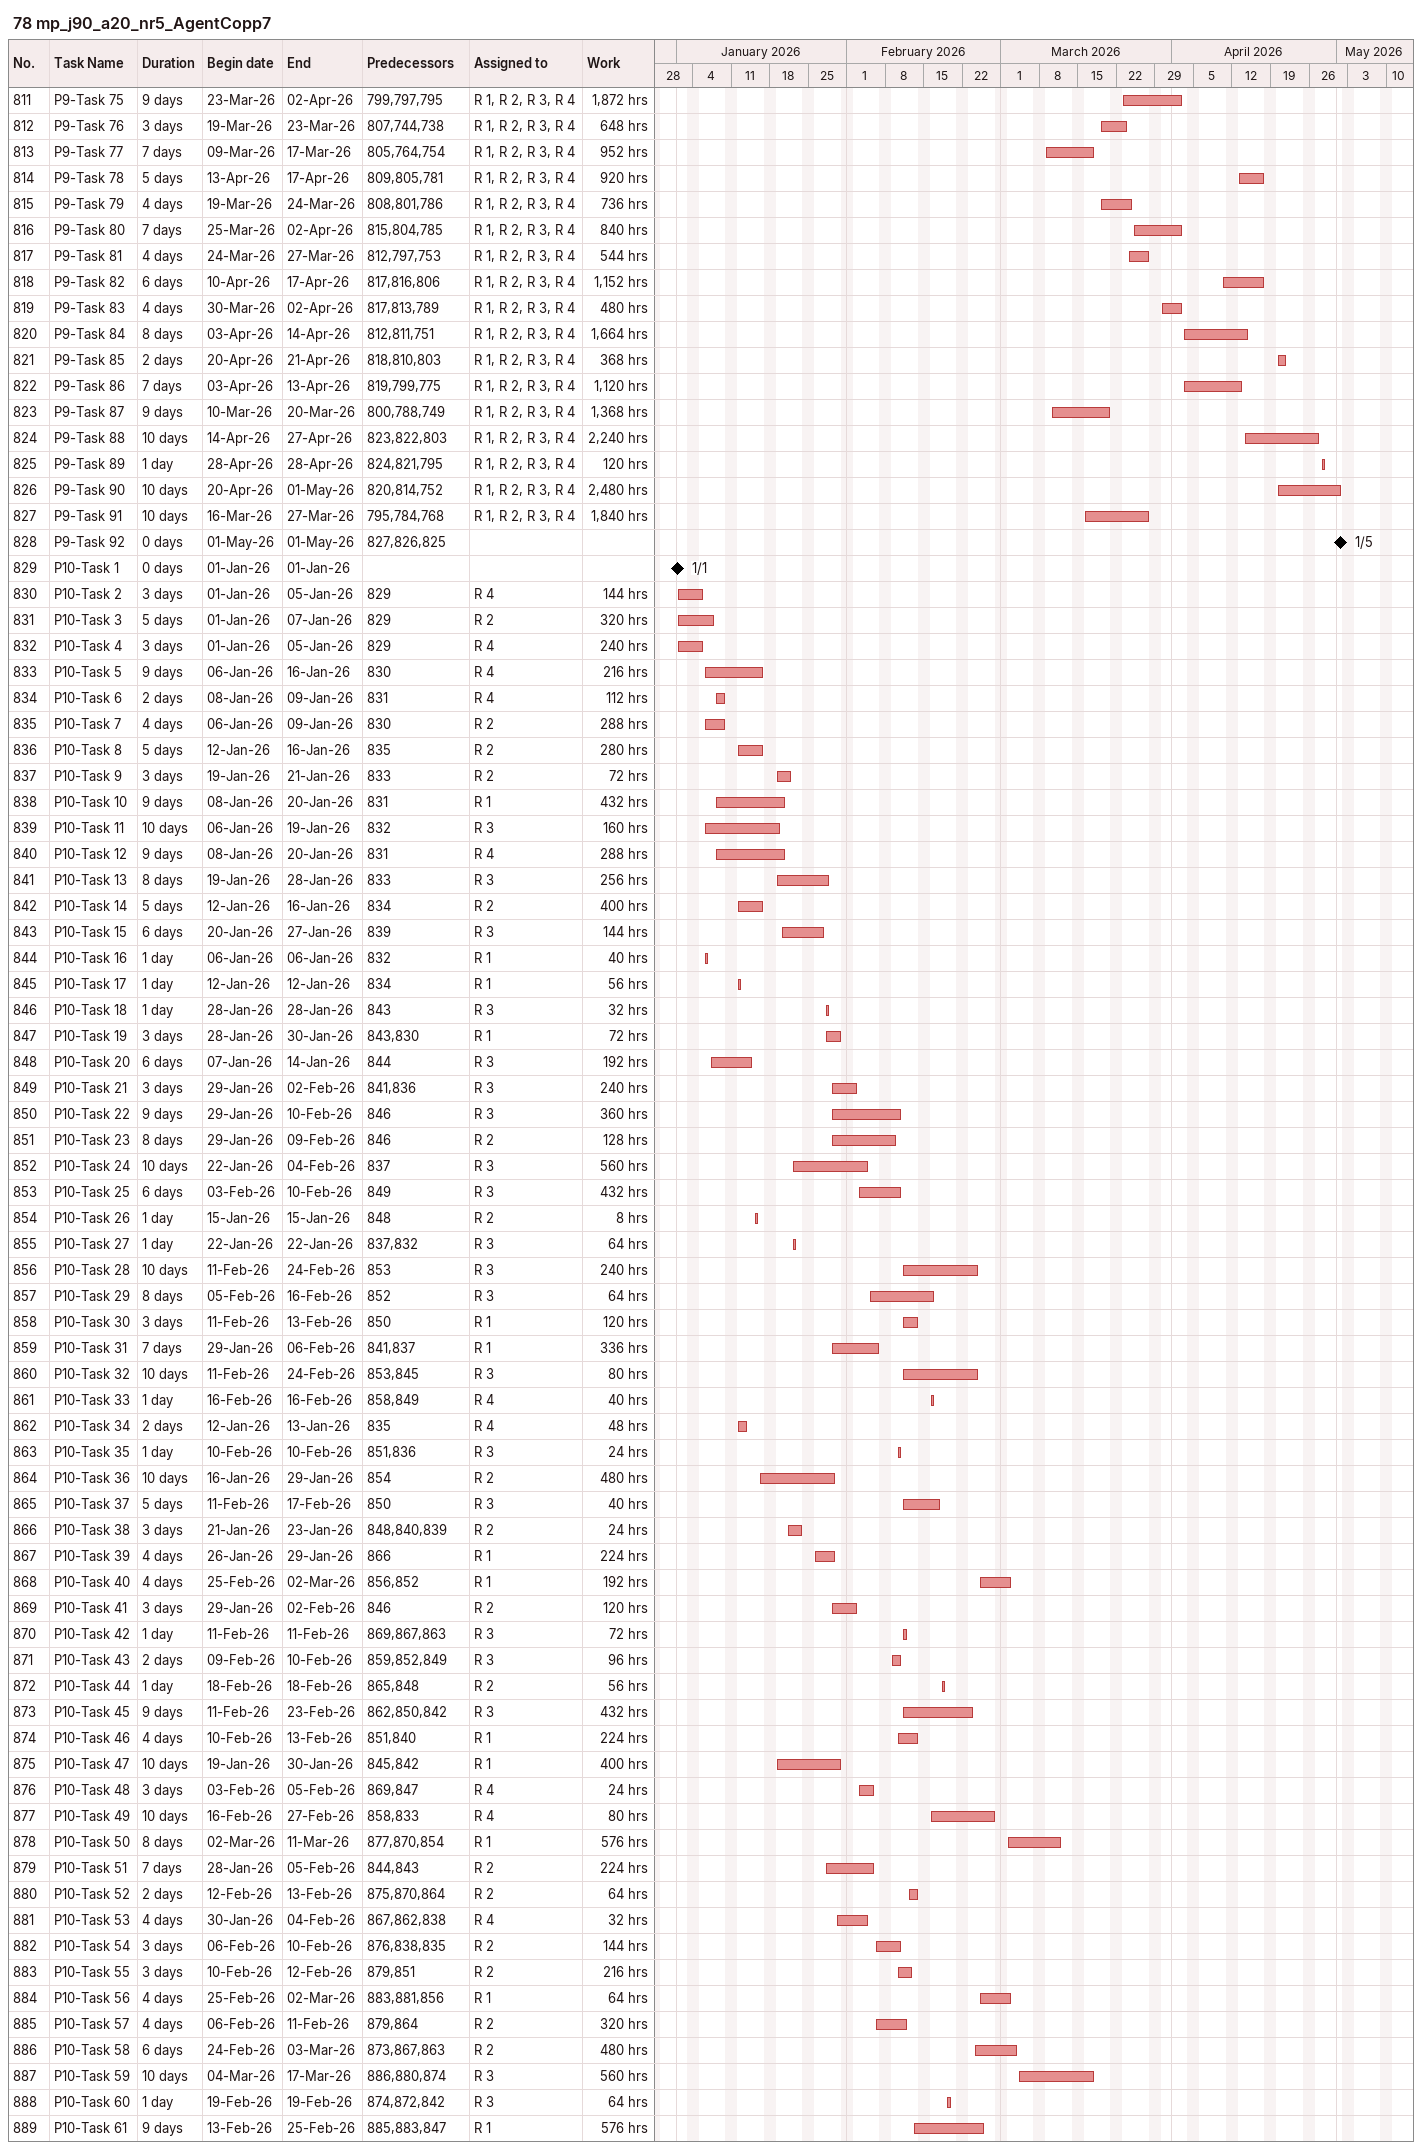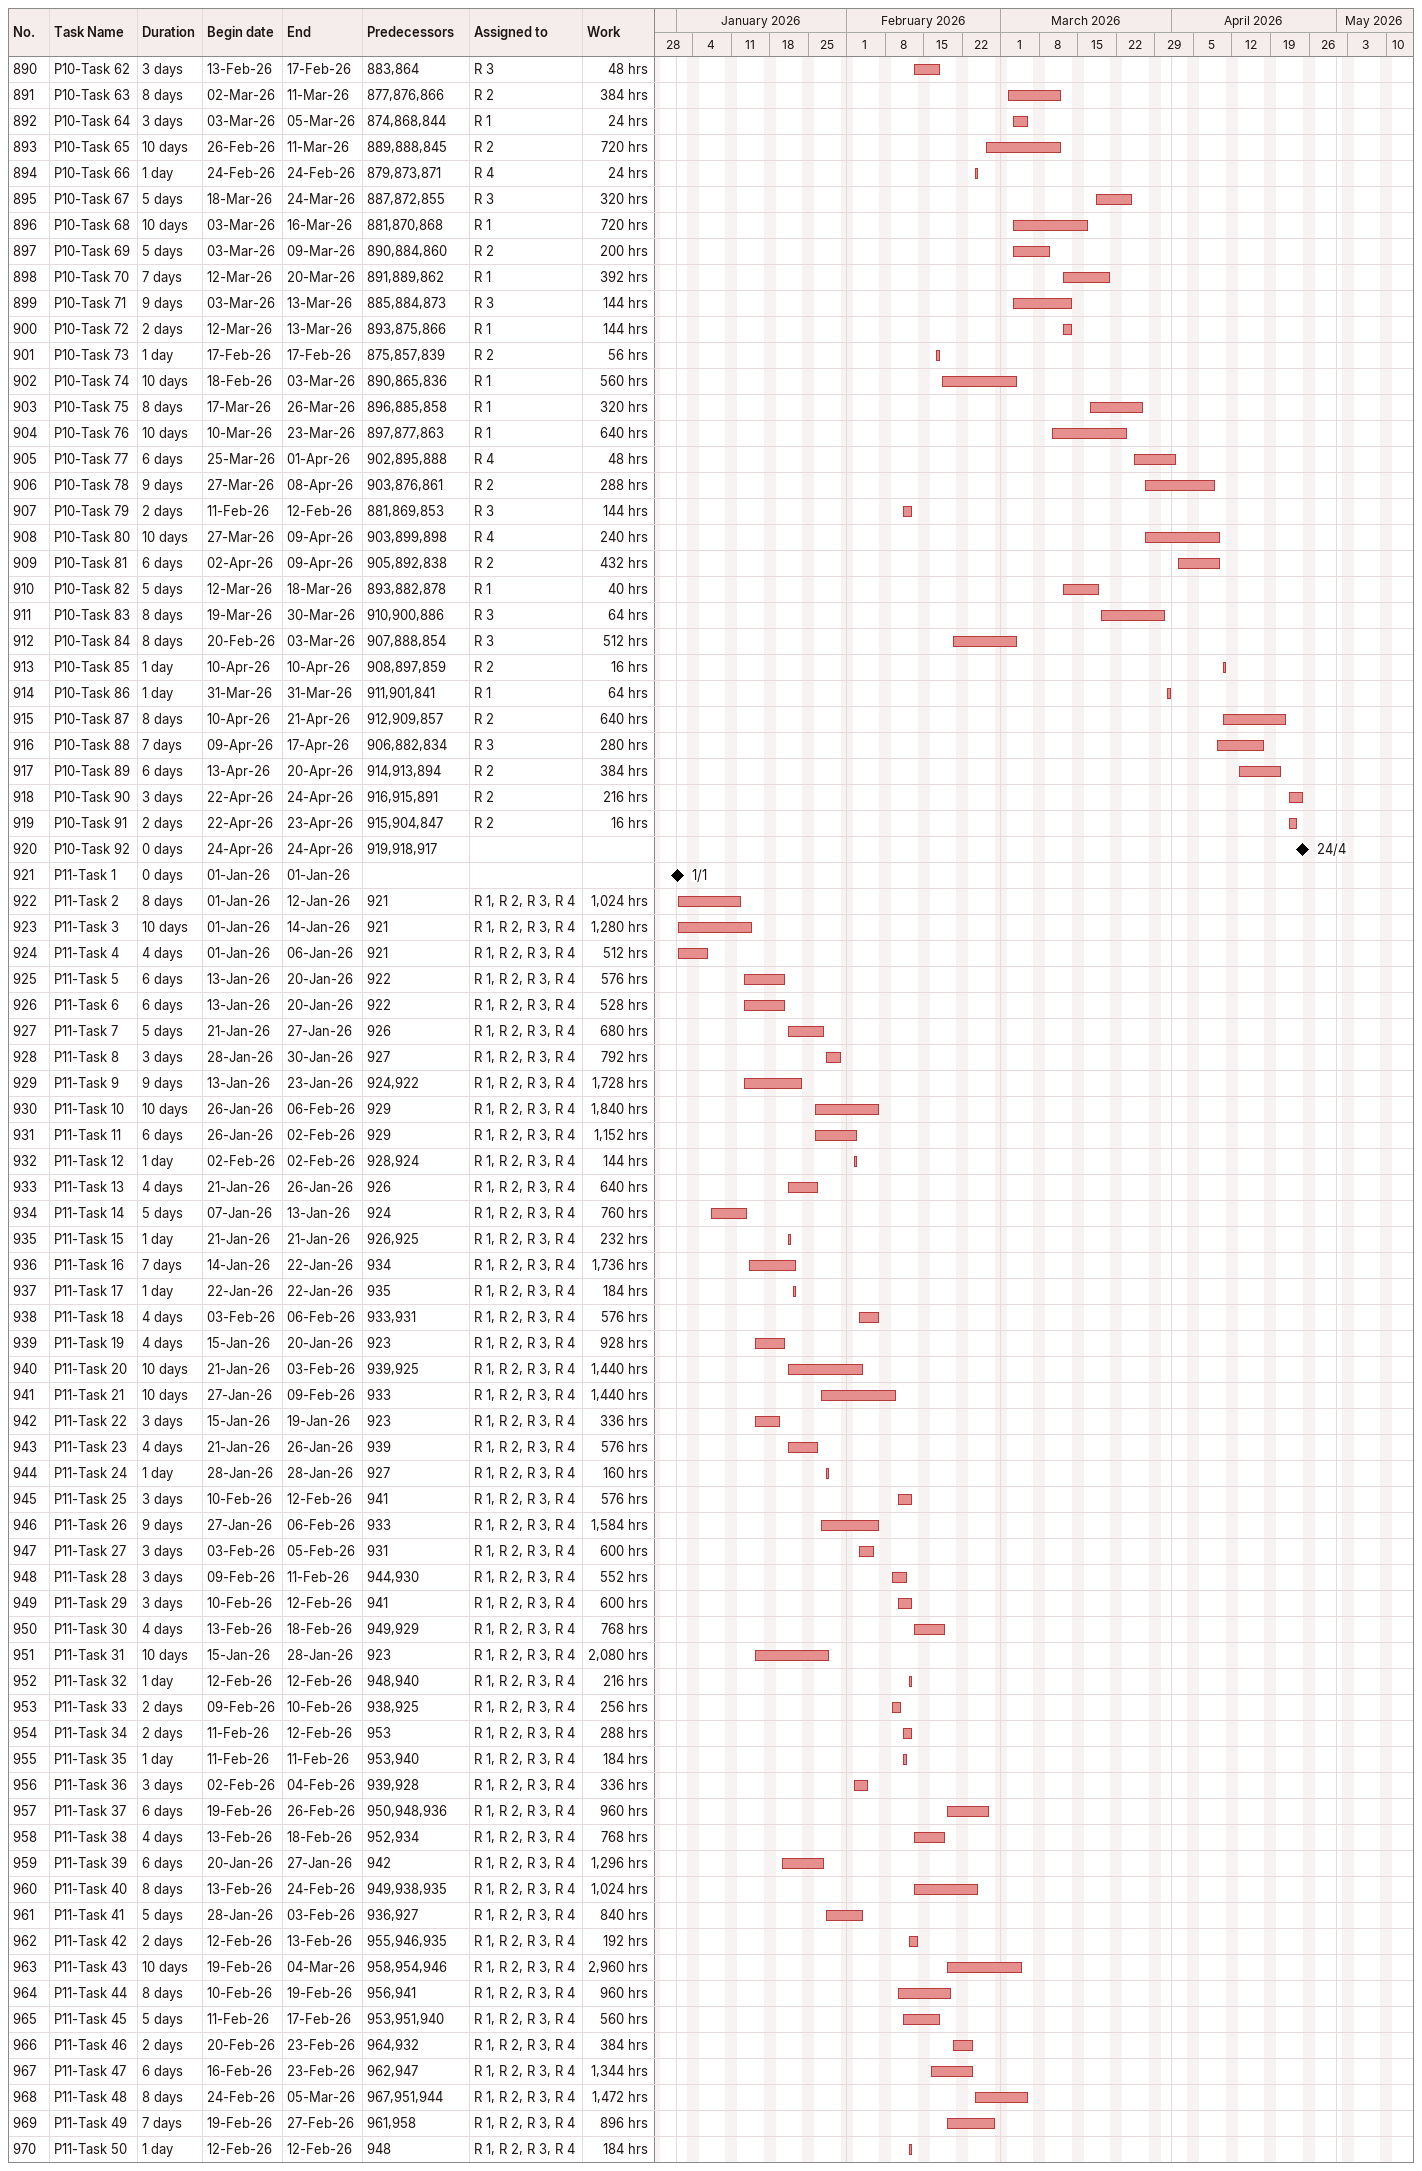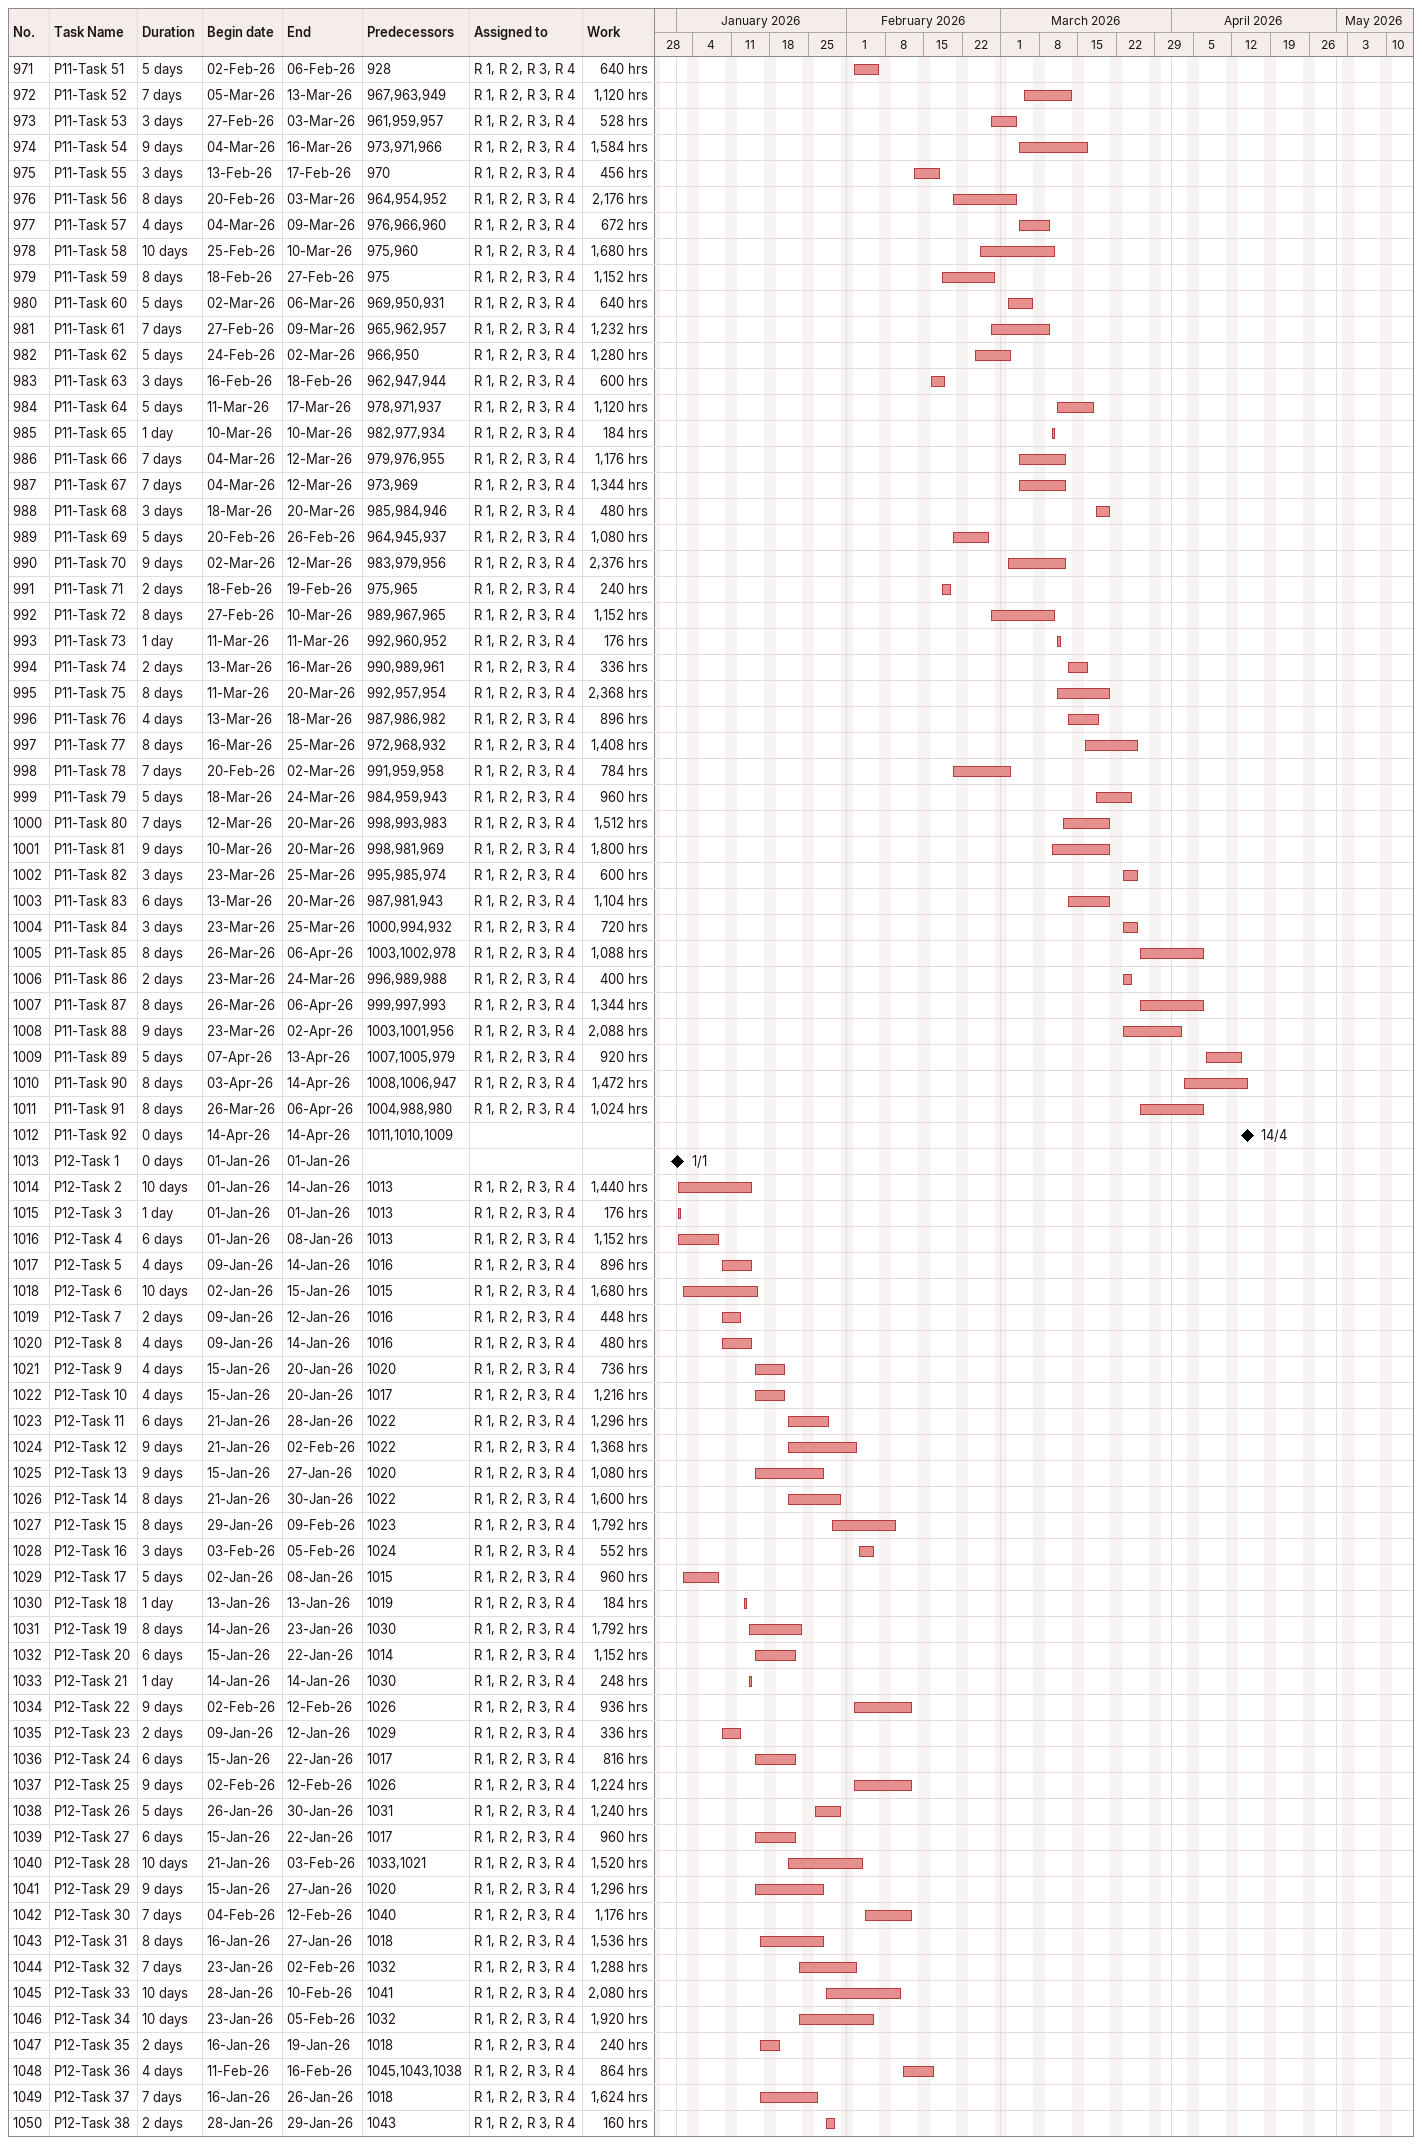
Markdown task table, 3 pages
78 mp_j90_a20_nr5_AgentCopp7

| ID | Task | Duration | Start | Finish | Predecessors | Resources | Work (h) |
|---|---|---|---|---|---|---|---|
| 811 | P9-Task 75 | 9d | 2026-03-23 | 2026-04-02 | 799, 797, 795 | R 1, R 2, R 3, R 4 | 1872 |
| 812 | P9-Task 76 | 3d | 2026-03-19 | 2026-03-23 | 807, 744, 738 | R 1, R 2, R 3, R 4 | 648 |
| 813 | P9-Task 77 | 7d | 2026-03-09 | 2026-03-17 | 805, 764, 754 | R 1, R 2, R 3, R 4 | 952 |
| 814 | P9-Task 78 | 5d | 2026-04-13 | 2026-04-17 | 809, 805, 781 | R 1, R 2, R 3, R 4 | 920 |
| 815 | P9-Task 79 | 4d | 2026-03-19 | 2026-03-24 | 808, 801, 786 | R 1, R 2, R 3, R 4 | 736 |
| 816 | P9-Task 80 | 7d | 2026-03-25 | 2026-04-02 | 815, 804, 785 | R 1, R 2, R 3, R 4 | 840 |
| 817 | P9-Task 81 | 4d | 2026-03-24 | 2026-03-27 | 812, 797, 753 | R 1, R 2, R 3, R 4 | 544 |
| 818 | P9-Task 82 | 6d | 2026-04-10 | 2026-04-17 | 817, 816, 806 | R 1, R 2, R 3, R 4 | 1152 |
| 819 | P9-Task 83 | 4d | 2026-03-30 | 2026-04-02 | 817, 813, 789 | R 1, R 2, R 3, R 4 | 480 |
| 820 | P9-Task 84 | 8d | 2026-04-03 | 2026-04-14 | 812, 811, 751 | R 1, R 2, R 3, R 4 | 1664 |
| 821 | P9-Task 85 | 2d | 2026-04-20 | 2026-04-21 | 818, 810, 803 | R 1, R 2, R 3, R 4 | 368 |
| 822 | P9-Task 86 | 7d | 2026-04-03 | 2026-04-13 | 819, 799, 775 | R 1, R 2, R 3, R 4 | 1120 |
| 823 | P9-Task 87 | 9d | 2026-03-10 | 2026-03-20 | 800, 788, 749 | R 1, R 2, R 3, R 4 | 1368 |
| 824 | P9-Task 88 | 10d | 2026-04-14 | 2026-04-27 | 823, 822, 803 | R 1, R 2, R 3, R 4 | 2240 |
| 825 | P9-Task 89 | 1d | 2026-04-28 | 2026-04-28 | 824, 821, 795 | R 1, R 2, R 3, R 4 | 120 |
| 826 | P9-Task 90 | 10d | 2026-04-20 | 2026-05-01 | 820, 814, 752 | R 1, R 2, R 3, R 4 | 2480 |
| 827 | P9-Task 91 | 10d | 2026-03-16 | 2026-03-27 | 795, 784, 768 | R 1, R 2, R 3, R 4 | 1840 |
| 828 | P9-Task 92 | 0d | 2026-05-01 | 2026-05-01 | 827, 826, 825 |  |  |
| 829 | P10-Task 1 | 0d | 2026-01-01 | 2026-01-01 |  |  |  |
| 830 | P10-Task 2 | 3d | 2026-01-01 | 2026-01-05 | 829 | R 4 | 144 |
| 831 | P10-Task 3 | 5d | 2026-01-01 | 2026-01-07 | 829 | R 2 | 320 |
| 832 | P10-Task 4 | 3d | 2026-01-01 | 2026-01-05 | 829 | R 4 | 240 |
| 833 | P10-Task 5 | 9d | 2026-01-06 | 2026-01-16 | 830 | R 4 | 216 |
| 834 | P10-Task 6 | 2d | 2026-01-08 | 2026-01-09 | 831 | R 4 | 112 |
| 835 | P10-Task 7 | 4d | 2026-01-06 | 2026-01-09 | 830 | R 2 | 288 |
| 836 | P10-Task 8 | 5d | 2026-01-12 | 2026-01-16 | 835 | R 2 | 280 |
| 837 | P10-Task 9 | 3d | 2026-01-19 | 2026-01-21 | 833 | R 2 | 72 |
| 838 | P10-Task 10 | 9d | 2026-01-08 | 2026-01-20 | 831 | R 1 | 432 |
| 839 | P10-Task 11 | 10d | 2026-01-06 | 2026-01-19 | 832 | R 3 | 160 |
| 840 | P10-Task 12 | 9d | 2026-01-08 | 2026-01-20 | 831 | R 4 | 288 |
| 841 | P10-Task 13 | 8d | 2026-01-19 | 2026-01-28 | 833 | R 3 | 256 |
| 842 | P10-Task 14 | 5d | 2026-01-12 | 2026-01-16 | 834 | R 2 | 400 |
| 843 | P10-Task 15 | 6d | 2026-01-20 | 2026-01-27 | 839 | R 3 | 144 |
| 844 | P10-Task 16 | 1d | 2026-01-06 | 2026-01-06 | 832 | R 1 | 40 |
| 845 | P10-Task 17 | 1d | 2026-01-12 | 2026-01-12 | 834 | R 1 | 56 |
| 846 | P10-Task 18 | 1d | 2026-01-28 | 2026-01-28 | 843 | R 3 | 32 |
| 847 | P10-Task 19 | 3d | 2026-01-28 | 2026-01-30 | 843, 830 | R 1 | 72 |
| 848 | P10-Task 20 | 6d | 2026-01-07 | 2026-01-14 | 844 | R 3 | 192 |
| 849 | P10-Task 21 | 3d | 2026-01-29 | 2026-02-02 | 841, 836 | R 3 | 240 |
| 850 | P10-Task 22 | 9d | 2026-01-29 | 2026-02-10 | 846 | R 3 | 360 |
| 851 | P10-Task 23 | 8d | 2026-01-29 | 2026-02-09 | 846 | R 2 | 128 |
| 852 | P10-Task 24 | 10d | 2026-01-22 | 2026-02-04 | 837 | R 3 | 560 |
| 853 | P10-Task 25 | 6d | 2026-02-03 | 2026-02-10 | 849 | R 3 | 432 |
| 854 | P10-Task 26 | 1d | 2026-01-15 | 2026-01-15 | 848 | R 2 | 8 |
| 855 | P10-Task 27 | 1d | 2026-01-22 | 2026-01-22 | 837, 832 | R 3 | 64 |
| 856 | P10-Task 28 | 10d | 2026-02-11 | 2026-02-24 | 853 | R 3 | 240 |
| 857 | P10-Task 29 | 8d | 2026-02-05 | 2026-02-16 | 852 | R 3 | 64 |
| 858 | P10-Task 30 | 3d | 2026-02-11 | 2026-02-13 | 850 | R 1 | 120 |
| 859 | P10-Task 31 | 7d | 2026-01-29 | 2026-02-06 | 841, 837 | R 1 | 336 |
| 860 | P10-Task 32 | 10d | 2026-02-11 | 2026-02-24 | 853, 845 | R 3 | 80 |
| 861 | P10-Task 33 | 1d | 2026-02-16 | 2026-02-16 | 858, 849 | R 4 | 40 |
| 862 | P10-Task 34 | 2d | 2026-01-12 | 2026-01-13 | 835 | R 4 | 48 |
| 863 | P10-Task 35 | 1d | 2026-02-10 | 2026-02-10 | 851, 836 | R 3 | 24 |
| 864 | P10-Task 36 | 10d | 2026-01-16 | 2026-01-29 | 854 | R 2 | 480 |
| 865 | P10-Task 37 | 5d | 2026-02-11 | 2026-02-17 | 850 | R 3 | 40 |
| 866 | P10-Task 38 | 3d | 2026-01-21 | 2026-01-23 | 848, 840, 839 | R 2 | 24 |
| 867 | P10-Task 39 | 4d | 2026-01-26 | 2026-01-29 | 866 | R 1 | 224 |
| 868 | P10-Task 40 | 4d | 2026-02-25 | 2026-03-02 | 856, 852 | R 1 | 192 |
| 869 | P10-Task 41 | 3d | 2026-01-29 | 2026-02-02 | 846 | R 2 | 120 |
| 870 | P10-Task 42 | 1d | 2026-02-11 | 2026-02-11 | 869, 867, 863 | R 3 | 72 |
| 871 | P10-Task 43 | 2d | 2026-02-09 | 2026-02-10 | 859, 852, 849 | R 3 | 96 |
| 872 | P10-Task 44 | 1d | 2026-02-18 | 2026-02-18 | 865, 848 | R 2 | 56 |
| 873 | P10-Task 45 | 9d | 2026-02-11 | 2026-02-23 | 862, 850, 842 | R 3 | 432 |
| 874 | P10-Task 46 | 4d | 2026-02-10 | 2026-02-13 | 851, 840 | R 1 | 224 |
| 875 | P10-Task 47 | 10d | 2026-01-19 | 2026-01-30 | 845, 842 | R 1 | 400 |
| 876 | P10-Task 48 | 3d | 2026-02-03 | 2026-02-05 | 869, 847 | R 4 | 24 |
| 877 | P10-Task 49 | 10d | 2026-02-16 | 2026-02-27 | 858, 833 | R 4 | 80 |
| 878 | P10-Task 50 | 8d | 2026-03-02 | 2026-03-11 | 877, 870, 854 | R 1 | 576 |
| 879 | P10-Task 51 | 7d | 2026-01-28 | 2026-02-05 | 844, 843 | R 2 | 224 |
| 880 | P10-Task 52 | 2d | 2026-02-12 | 2026-02-13 | 875, 870, 864 | R 2 | 64 |
| 881 | P10-Task 53 | 4d | 2026-01-30 | 2026-02-04 | 867, 862, 838 | R 4 | 32 |
| 882 | P10-Task 54 | 3d | 2026-02-06 | 2026-02-10 | 876, 838, 835 | R 2 | 144 |
| 883 | P10-Task 55 | 3d | 2026-02-10 | 2026-02-12 | 879, 851 | R 2 | 216 |
| 884 | P10-Task 56 | 4d | 2026-02-25 | 2026-03-02 | 883, 881, 856 | R 1 | 64 |
| 885 | P10-Task 57 | 4d | 2026-02-06 | 2026-02-11 | 879, 864 | R 2 | 320 |
| 886 | P10-Task 58 | 6d | 2026-02-24 | 2026-03-03 | 873, 867, 863 | R 2 | 480 |
| 887 | P10-Task 59 | 10d | 2026-03-04 | 2026-03-17 | 886, 880, 874 | R 3 | 560 |
| 888 | P10-Task 60 | 1d | 2026-02-19 | 2026-02-19 | 874, 872, 842 | R 3 | 64 |
| 889 | P10-Task 61 | 9d | 2026-02-13 | 2026-02-25 | 885, 883, 847 | R 1 | 576 |
| 890 | P10-Task 62 | 3d | 2026-02-13 | 2026-02-17 | 883, 864 | R 3 | 48 |
| 891 | P10-Task 63 | 8d | 2026-03-02 | 2026-03-11 | 877, 876, 866 | R 2 | 384 |
| 892 | P10-Task 64 | 3d | 2026-03-03 | 2026-03-05 | 874, 868, 844 | R 1 | 24 |
| 893 | P10-Task 65 | 10d | 2026-02-26 | 2026-03-11 | 889, 888, 845 | R 2 | 720 |
| 894 | P10-Task 66 | 1d | 2026-02-24 | 2026-02-24 | 879, 873, 871 | R 4 | 24 |
| 895 | P10-Task 67 | 5d | 2026-03-18 | 2026-03-24 | 887, 872, 855 | R 3 | 320 |
| 896 | P10-Task 68 | 10d | 2026-03-03 | 2026-03-16 | 881, 870, 868 | R 1 | 720 |
| 897 | P10-Task 69 | 5d | 2026-03-03 | 2026-03-09 | 890, 884, 860 | R 2 | 200 |
| 898 | P10-Task 70 | 7d | 2026-03-12 | 2026-03-20 | 891, 889, 862 | R 1 | 392 |
| 899 | P10-Task 71 | 9d | 2026-03-03 | 2026-03-13 | 885, 884, 873 | R 3 | 144 |
| 900 | P10-Task 72 | 2d | 2026-03-12 | 2026-03-13 | 893, 875, 866 | R 1 | 144 |
| 901 | P10-Task 73 | 1d | 2026-02-17 | 2026-02-17 | 875, 857, 839 | R 2 | 56 |
| 902 | P10-Task 74 | 10d | 2026-02-18 | 2026-03-03 | 890, 865, 836 | R 1 | 560 |
| 903 | P10-Task 75 | 8d | 2026-03-17 | 2026-03-26 | 896, 885, 858 | R 1 | 320 |
| 904 | P10-Task 76 | 10d | 2026-03-10 | 2026-03-23 | 897, 877, 863 | R 1 | 640 |
| 905 | P10-Task 77 | 6d | 2026-03-25 | 2026-04-01 | 902, 895, 888 | R 4 | 48 |
| 906 | P10-Task 78 | 9d | 2026-03-27 | 2026-04-08 | 903, 876, 861 | R 2 | 288 |
| 907 | P10-Task 79 | 2d | 2026-02-11 | 2026-02-12 | 881, 869, 853 | R 3 | 144 |
| 908 | P10-Task 80 | 10d | 2026-03-27 | 2026-04-09 | 903, 899, 898 | R 4 | 240 |
| 909 | P10-Task 81 | 6d | 2026-04-02 | 2026-04-09 | 905, 892, 838 | R 2 | 432 |
| 910 | P10-Task 82 | 5d | 2026-03-12 | 2026-03-18 | 893, 882, 878 | R 1 | 40 |
| 911 | P10-Task 83 | 8d | 2026-03-19 | 2026-03-30 | 910, 900, 886 | R 3 | 64 |
| 912 | P10-Task 84 | 8d | 2026-02-20 | 2026-03-03 | 907, 888, 854 | R 3 | 512 |
| 913 | P10-Task 85 | 1d | 2026-04-10 | 2026-04-10 | 908, 897, 859 | R 2 | 16 |
| 914 | P10-Task 86 | 1d | 2026-03-31 | 2026-03-31 | 911, 901, 841 | R 1 | 64 |
| 915 | P10-Task 87 | 8d | 2026-04-10 | 2026-04-21 | 912, 909, 857 | R 2 | 640 |
| 916 | P10-Task 88 | 7d | 2026-04-09 | 2026-04-17 | 906, 882, 834 | R 3 | 280 |
| 917 | P10-Task 89 | 6d | 2026-04-13 | 2026-04-20 | 914, 913, 894 | R 2 | 384 |
| 918 | P10-Task 90 | 3d | 2026-04-22 | 2026-04-24 | 916, 915, 891 | R 2 | 216 |
| 919 | P10-Task 91 | 2d | 2026-04-22 | 2026-04-23 | 915, 904, 847 | R 2 | 16 |
| 920 | P10-Task 92 | 0d | 2026-04-24 | 2026-04-24 | 919, 918, 917 |  |  |
| 921 | P11-Task 1 | 0d | 2026-01-01 | 2026-01-01 |  |  |  |
| 922 | P11-Task 2 | 8d | 2026-01-01 | 2026-01-12 | 921 | R 1, R 2, R 3, R 4 | 1024 |
| 923 | P11-Task 3 | 10d | 2026-01-01 | 2026-01-14 | 921 | R 1, R 2, R 3, R 4 | 1280 |
| 924 | P11-Task 4 | 4d | 2026-01-01 | 2026-01-06 | 921 | R 1, R 2, R 3, R 4 | 512 |
| 925 | P11-Task 5 | 6d | 2026-01-13 | 2026-01-20 | 922 | R 1, R 2, R 3, R 4 | 576 |
| 926 | P11-Task 6 | 6d | 2026-01-13 | 2026-01-20 | 922 | R 1, R 2, R 3, R 4 | 528 |
| 927 | P11-Task 7 | 5d | 2026-01-21 | 2026-01-27 | 926 | R 1, R 2, R 3, R 4 | 680 |
| 928 | P11-Task 8 | 3d | 2026-01-28 | 2026-01-30 | 927 | R 1, R 2, R 3, R 4 | 792 |
| 929 | P11-Task 9 | 9d | 2026-01-13 | 2026-01-23 | 924, 922 | R 1, R 2, R 3, R 4 | 1728 |
| 930 | P11-Task 10 | 10d | 2026-01-26 | 2026-02-06 | 929 | R 1, R 2, R 3, R 4 | 1840 |
| 931 | P11-Task 11 | 6d | 2026-01-26 | 2026-02-02 | 929 | R 1, R 2, R 3, R 4 | 1152 |
| 932 | P11-Task 12 | 1d | 2026-02-02 | 2026-02-02 | 928, 924 | R 1, R 2, R 3, R 4 | 144 |
| 933 | P11-Task 13 | 4d | 2026-01-21 | 2026-01-26 | 926 | R 1, R 2, R 3, R 4 | 640 |
| 934 | P11-Task 14 | 5d | 2026-01-07 | 2026-01-13 | 924 | R 1, R 2, R 3, R 4 | 760 |
| 935 | P11-Task 15 | 1d | 2026-01-21 | 2026-01-21 | 926, 925 | R 1, R 2, R 3, R 4 | 232 |
| 936 | P11-Task 16 | 7d | 2026-01-14 | 2026-01-22 | 934 | R 1, R 2, R 3, R 4 | 1736 |
| 937 | P11-Task 17 | 1d | 2026-01-22 | 2026-01-22 | 935 | R 1, R 2, R 3, R 4 | 184 |
| 938 | P11-Task 18 | 4d | 2026-02-03 | 2026-02-06 | 933, 931 | R 1, R 2, R 3, R 4 | 576 |
| 939 | P11-Task 19 | 4d | 2026-01-15 | 2026-01-20 | 923 | R 1, R 2, R 3, R 4 | 928 |
| 940 | P11-Task 20 | 10d | 2026-01-21 | 2026-02-03 | 939, 925 | R 1, R 2, R 3, R 4 | 1440 |
| 941 | P11-Task 21 | 10d | 2026-01-27 | 2026-02-09 | 933 | R 1, R 2, R 3, R 4 | 1440 |
| 942 | P11-Task 22 | 3d | 2026-01-15 | 2026-01-19 | 923 | R 1, R 2, R 3, R 4 | 336 |
| 943 | P11-Task 23 | 4d | 2026-01-21 | 2026-01-26 | 939 | R 1, R 2, R 3, R 4 | 576 |
| 944 | P11-Task 24 | 1d | 2026-01-28 | 2026-01-28 | 927 | R 1, R 2, R 3, R 4 | 160 |
| 945 | P11-Task 25 | 3d | 2026-02-10 | 2026-02-12 | 941 | R 1, R 2, R 3, R 4 | 576 |
| 946 | P11-Task 26 | 9d | 2026-01-27 | 2026-02-06 | 933 | R 1, R 2, R 3, R 4 | 1584 |
| 947 | P11-Task 27 | 3d | 2026-02-03 | 2026-02-05 | 931 | R 1, R 2, R 3, R 4 | 600 |
| 948 | P11-Task 28 | 3d | 2026-02-09 | 2026-02-11 | 944, 930 | R 1, R 2, R 3, R 4 | 552 |
| 949 | P11-Task 29 | 3d | 2026-02-10 | 2026-02-12 | 941 | R 1, R 2, R 3, R 4 | 600 |
| 950 | P11-Task 30 | 4d | 2026-02-13 | 2026-02-18 | 949, 929 | R 1, R 2, R 3, R 4 | 768 |
| 951 | P11-Task 31 | 10d | 2026-01-15 | 2026-01-28 | 923 | R 1, R 2, R 3, R 4 | 2080 |
| 952 | P11-Task 32 | 1d | 2026-02-12 | 2026-02-12 | 948, 940 | R 1, R 2, R 3, R 4 | 216 |
| 953 | P11-Task 33 | 2d | 2026-02-09 | 2026-02-10 | 938, 925 | R 1, R 2, R 3, R 4 | 256 |
| 954 | P11-Task 34 | 2d | 2026-02-11 | 2026-02-12 | 953 | R 1, R 2, R 3, R 4 | 288 |
| 955 | P11-Task 35 | 1d | 2026-02-11 | 2026-02-11 | 953, 940 | R 1, R 2, R 3, R 4 | 184 |
| 956 | P11-Task 36 | 3d | 2026-02-02 | 2026-02-04 | 939, 928 | R 1, R 2, R 3, R 4 | 336 |
| 957 | P11-Task 37 | 6d | 2026-02-19 | 2026-02-26 | 950, 948, 936 | R 1, R 2, R 3, R 4 | 960 |
| 958 | P11-Task 38 | 4d | 2026-02-13 | 2026-02-18 | 952, 934 | R 1, R 2, R 3, R 4 | 768 |
| 959 | P11-Task 39 | 6d | 2026-01-20 | 2026-01-27 | 942 | R 1, R 2, R 3, R 4 | 1296 |
| 960 | P11-Task 40 | 8d | 2026-02-13 | 2026-02-24 | 949, 938, 935 | R 1, R 2, R 3, R 4 | 1024 |
| 961 | P11-Task 41 | 5d | 2026-01-28 | 2026-02-03 | 936, 927 | R 1, R 2, R 3, R 4 | 840 |
| 962 | P11-Task 42 | 2d | 2026-02-12 | 2026-02-13 | 955, 946, 935 | R 1, R 2, R 3, R 4 | 192 |
| 963 | P11-Task 43 | 10d | 2026-02-19 | 2026-03-04 | 958, 954, 946 | R 1, R 2, R 3, R 4 | 2960 |
| 964 | P11-Task 44 | 8d | 2026-02-10 | 2026-02-19 | 956, 941 | R 1, R 2, R 3, R 4 | 960 |
| 965 | P11-Task 45 | 5d | 2026-02-11 | 2026-02-17 | 953, 951, 940 | R 1, R 2, R 3, R 4 | 560 |
| 966 | P11-Task 46 | 2d | 2026-02-20 | 2026-02-23 | 964, 932 | R 1, R 2, R 3, R 4 | 384 |
| 967 | P11-Task 47 | 6d | 2026-02-16 | 2026-02-23 | 962, 947 | R 1, R 2, R 3, R 4 | 1344 |
| 968 | P11-Task 48 | 8d | 2026-02-24 | 2026-03-05 | 967, 951, 944 | R 1, R 2, R 3, R 4 | 1472 |
| 969 | P11-Task 49 | 7d | 2026-02-19 | 2026-02-27 | 961, 958 | R 1, R 2, R 3, R 4 | 896 |
| 970 | P11-Task 50 | 1d | 2026-02-12 | 2026-02-12 | 948 | R 1, R 2, R 3, R 4 | 184 |
| 971 | P11-Task 51 | 5d | 2026-02-02 | 2026-02-06 | 928 | R 1, R 2, R 3, R 4 | 640 |
| 972 | P11-Task 52 | 7d | 2026-03-05 | 2026-03-13 | 967, 963, 949 | R 1, R 2, R 3, R 4 | 1120 |
| 973 | P11-Task 53 | 3d | 2026-02-27 | 2026-03-03 | 961, 959, 957 | R 1, R 2, R 3, R 4 | 528 |
| 974 | P11-Task 54 | 9d | 2026-03-04 | 2026-03-16 | 973, 971, 966 | R 1, R 2, R 3, R 4 | 1584 |
| 975 | P11-Task 55 | 3d | 2026-02-13 | 2026-02-17 | 970 | R 1, R 2, R 3, R 4 | 456 |
| 976 | P11-Task 56 | 8d | 2026-02-20 | 2026-03-03 | 964, 954, 952 | R 1, R 2, R 3, R 4 | 2176 |
| 977 | P11-Task 57 | 4d | 2026-03-04 | 2026-03-09 | 976, 966, 960 | R 1, R 2, R 3, R 4 | 672 |
| 978 | P11-Task 58 | 10d | 2026-02-25 | 2026-03-10 | 975, 960 | R 1, R 2, R 3, R 4 | 1680 |
| 979 | P11-Task 59 | 8d | 2026-02-18 | 2026-02-27 | 975 | R 1, R 2, R 3, R 4 | 1152 |
| 980 | P11-Task 60 | 5d | 2026-03-02 | 2026-03-06 | 969, 950, 931 | R 1, R 2, R 3, R 4 | 640 |
| 981 | P11-Task 61 | 7d | 2026-02-27 | 2026-03-09 | 965, 962, 957 | R 1, R 2, R 3, R 4 | 1232 |
| 982 | P11-Task 62 | 5d | 2026-02-24 | 2026-03-02 | 966, 950 | R 1, R 2, R 3, R 4 | 1280 |
| 983 | P11-Task 63 | 3d | 2026-02-16 | 2026-02-18 | 962, 947, 944 | R 1, R 2, R 3, R 4 | 600 |
| 984 | P11-Task 64 | 5d | 2026-03-11 | 2026-03-17 | 978, 971, 937 | R 1, R 2, R 3, R 4 | 1120 |
| 985 | P11-Task 65 | 1d | 2026-03-10 | 2026-03-10 | 982, 977, 934 | R 1, R 2, R 3, R 4 | 184 |
| 986 | P11-Task 66 | 7d | 2026-03-04 | 2026-03-12 | 979, 976, 955 | R 1, R 2, R 3, R 4 | 1176 |
| 987 | P11-Task 67 | 7d | 2026-03-04 | 2026-03-12 | 973, 969 | R 1, R 2, R 3, R 4 | 1344 |
| 988 | P11-Task 68 | 3d | 2026-03-18 | 2026-03-20 | 985, 984, 946 | R 1, R 2, R 3, R 4 | 480 |
| 989 | P11-Task 69 | 5d | 2026-02-20 | 2026-02-26 | 964, 945, 937 | R 1, R 2, R 3, R 4 | 1080 |
| 990 | P11-Task 70 | 9d | 2026-03-02 | 2026-03-12 | 983, 979, 956 | R 1, R 2, R 3, R 4 | 2376 |
| 991 | P11-Task 71 | 2d | 2026-02-18 | 2026-02-19 | 975, 965 | R 1, R 2, R 3, R 4 | 240 |
| 992 | P11-Task 72 | 8d | 2026-02-27 | 2026-03-10 | 989, 967, 965 | R 1, R 2, R 3, R 4 | 1152 |
| 993 | P11-Task 73 | 1d | 2026-03-11 | 2026-03-11 | 992, 960, 952 | R 1, R 2, R 3, R 4 | 176 |
| 994 | P11-Task 74 | 2d | 2026-03-13 | 2026-03-16 | 990, 989, 961 | R 1, R 2, R 3, R 4 | 336 |
| 995 | P11-Task 75 | 8d | 2026-03-11 | 2026-03-20 | 992, 957, 954 | R 1, R 2, R 3, R 4 | 2368 |
| 996 | P11-Task 76 | 4d | 2026-03-13 | 2026-03-18 | 987, 986, 982 | R 1, R 2, R 3, R 4 | 896 |
| 997 | P11-Task 77 | 8d | 2026-03-16 | 2026-03-25 | 972, 968, 932 | R 1, R 2, R 3, R 4 | 1408 |
| 998 | P11-Task 78 | 7d | 2026-02-20 | 2026-03-02 | 991, 959, 958 | R 1, R 2, R 3, R 4 | 784 |
| 999 | P11-Task 79 | 5d | 2026-03-18 | 2026-03-24 | 984, 959, 943 | R 1, R 2, R 3, R 4 | 960 |
| 1000 | P11-Task 80 | 7d | 2026-03-12 | 2026-03-20 | 998, 993, 983 | R 1, R 2, R 3, R 4 | 1512 |
| 1001 | P11-Task 81 | 9d | 2026-03-10 | 2026-03-20 | 998, 981, 969 | R 1, R 2, R 3, R 4 | 1800 |
| 1002 | P11-Task 82 | 3d | 2026-03-23 | 2026-03-25 | 995, 985, 974 | R 1, R 2, R 3, R 4 | 600 |
| 1003 | P11-Task 83 | 6d | 2026-03-13 | 2026-03-20 | 987, 981, 943 | R 1, R 2, R 3, R 4 | 1104 |
| 1004 | P11-Task 84 | 3d | 2026-03-23 | 2026-03-25 | 1000, 994, 932 | R 1, R 2, R 3, R 4 | 720 |
| 1005 | P11-Task 85 | 8d | 2026-03-26 | 2026-04-06 | 1003, 1002, 978 | R 1, R 2, R 3, R 4 | 1088 |
| 1006 | P11-Task 86 | 2d | 2026-03-23 | 2026-03-24 | 996, 989, 988 | R 1, R 2, R 3, R 4 | 400 |
| 1007 | P11-Task 87 | 8d | 2026-03-26 | 2026-04-06 | 999, 997, 993 | R 1, R 2, R 3, R 4 | 1344 |
| 1008 | P11-Task 88 | 9d | 2026-03-23 | 2026-04-02 | 1003, 1001, 956 | R 1, R 2, R 3, R 4 | 2088 |
| 1009 | P11-Task 89 | 5d | 2026-04-07 | 2026-04-13 | 1007, 1005, 979 | R 1, R 2, R 3, R 4 | 920 |
| 1010 | P11-Task 90 | 8d | 2026-04-03 | 2026-04-14 | 1008, 1006, 947 | R 1, R 2, R 3, R 4 | 1472 |
| 1011 | P11-Task 91 | 8d | 2026-03-26 | 2026-04-06 | 1004, 988, 980 | R 1, R 2, R 3, R 4 | 1024 |
| 1012 | P11-Task 92 | 0d | 2026-04-14 | 2026-04-14 | 1011, 1010, 1009 |  |  |
| 1013 | P12-Task 1 | 0d | 2026-01-01 | 2026-01-01 |  |  |  |
| 1014 | P12-Task 2 | 10d | 2026-01-01 | 2026-01-14 | 1013 | R 1, R 2, R 3, R 4 | 1440 |
| 1015 | P12-Task 3 | 1d | 2026-01-01 | 2026-01-01 | 1013 | R 1, R 2, R 3, R 4 | 176 |
| 1016 | P12-Task 4 | 6d | 2026-01-01 | 2026-01-08 | 1013 | R 1, R 2, R 3, R 4 | 1152 |
| 1017 | P12-Task 5 | 4d | 2026-01-09 | 2026-01-14 | 1016 | R 1, R 2, R 3, R 4 | 896 |
| 1018 | P12-Task 6 | 10d | 2026-01-02 | 2026-01-15 | 1015 | R 1, R 2, R 3, R 4 | 1680 |
| 1019 | P12-Task 7 | 2d | 2026-01-09 | 2026-01-12 | 1016 | R 1, R 2, R 3, R 4 | 448 |
| 1020 | P12-Task 8 | 4d | 2026-01-09 | 2026-01-14 | 1016 | R 1, R 2, R 3, R 4 | 480 |
| 1021 | P12-Task 9 | 4d | 2026-01-15 | 2026-01-20 | 1020 | R 1, R 2, R 3, R 4 | 736 |
| 1022 | P12-Task 10 | 4d | 2026-01-15 | 2026-01-20 | 1017 | R 1, R 2, R 3, R 4 | 1216 |
| 1023 | P12-Task 11 | 6d | 2026-01-21 | 2026-01-28 | 1022 | R 1, R 2, R 3, R 4 | 1296 |
| 1024 | P12-Task 12 | 9d | 2026-01-21 | 2026-02-02 | 1022 | R 1, R 2, R 3, R 4 | 1368 |
| 1025 | P12-Task 13 | 9d | 2026-01-15 | 2026-01-27 | 1020 | R 1, R 2, R 3, R 4 | 1080 |
| 1026 | P12-Task 14 | 8d | 2026-01-21 | 2026-01-30 | 1022 | R 1, R 2, R 3, R 4 | 1600 |
| 1027 | P12-Task 15 | 8d | 2026-01-29 | 2026-02-09 | 1023 | R 1, R 2, R 3, R 4 | 1792 |
| 1028 | P12-Task 16 | 3d | 2026-02-03 | 2026-02-05 | 1024 | R 1, R 2, R 3, R 4 | 552 |
| 1029 | P12-Task 17 | 5d | 2026-01-02 | 2026-01-08 | 1015 | R 1, R 2, R 3, R 4 | 960 |
| 1030 | P12-Task 18 | 1d | 2026-01-13 | 2026-01-13 | 1019 | R 1, R 2, R 3, R 4 | 184 |
| 1031 | P12-Task 19 | 8d | 2026-01-14 | 2026-01-23 | 1030 | R 1, R 2, R 3, R 4 | 1792 |
| 1032 | P12-Task 20 | 6d | 2026-01-15 | 2026-01-22 | 1014 | R 1, R 2, R 3, R 4 | 1152 |
| 1033 | P12-Task 21 | 1d | 2026-01-14 | 2026-01-14 | 1030 | R 1, R 2, R 3, R 4 | 248 |
| 1034 | P12-Task 22 | 9d | 2026-02-02 | 2026-02-12 | 1026 | R 1, R 2, R 3, R 4 | 936 |
| 1035 | P12-Task 23 | 2d | 2026-01-09 | 2026-01-12 | 1029 | R 1, R 2, R 3, R 4 | 336 |
| 1036 | P12-Task 24 | 6d | 2026-01-15 | 2026-01-22 | 1017 | R 1, R 2, R 3, R 4 | 816 |
| 1037 | P12-Task 25 | 9d | 2026-02-02 | 2026-02-12 | 1026 | R 1, R 2, R 3, R 4 | 1224 |
| 1038 | P12-Task 26 | 5d | 2026-01-26 | 2026-01-30 | 1031 | R 1, R 2, R 3, R 4 | 1240 |
| 1039 | P12-Task 27 | 6d | 2026-01-15 | 2026-01-22 | 1017 | R 1, R 2, R 3, R 4 | 960 |
| 1040 | P12-Task 28 | 10d | 2026-01-21 | 2026-02-03 | 1033, 1021 | R 1, R 2, R 3, R 4 | 1520 |
| 1041 | P12-Task 29 | 9d | 2026-01-15 | 2026-01-27 | 1020 | R 1, R 2, R 3, R 4 | 1296 |
| 1042 | P12-Task 30 | 7d | 2026-02-04 | 2026-02-12 | 1040 | R 1, R 2, R 3, R 4 | 1176 |
| 1043 | P12-Task 31 | 8d | 2026-01-16 | 2026-01-27 | 1018 | R 1, R 2, R 3, R 4 | 1536 |
| 1044 | P12-Task 32 | 7d | 2026-01-23 | 2026-02-02 | 1032 | R 1, R 2, R 3, R 4 | 1288 |
| 1045 | P12-Task 33 | 10d | 2026-01-28 | 2026-02-10 | 1041 | R 1, R 2, R 3, R 4 | 2080 |
| 1046 | P12-Task 34 | 10d | 2026-01-23 | 2026-02-05 | 1032 | R 1, R 2, R 3, R 4 | 1920 |
| 1047 | P12-Task 35 | 2d | 2026-01-16 | 2026-01-19 | 1018 | R 1, R 2, R 3, R 4 | 240 |
| 1048 | P12-Task 36 | 4d | 2026-02-11 | 2026-02-16 | 1045, 1043, 1038 | R 1, R 2, R 3, R 4 | 864 |
| 1049 | P12-Task 37 | 7d | 2026-01-16 | 2026-01-26 | 1018 | R 1, R 2, R 3, R 4 | 1624 |
| 1050 | P12-Task 38 | 2d | 2026-01-28 | 2026-01-29 | 1043 | R 1, R 2, R 3, R 4 | 160 |
